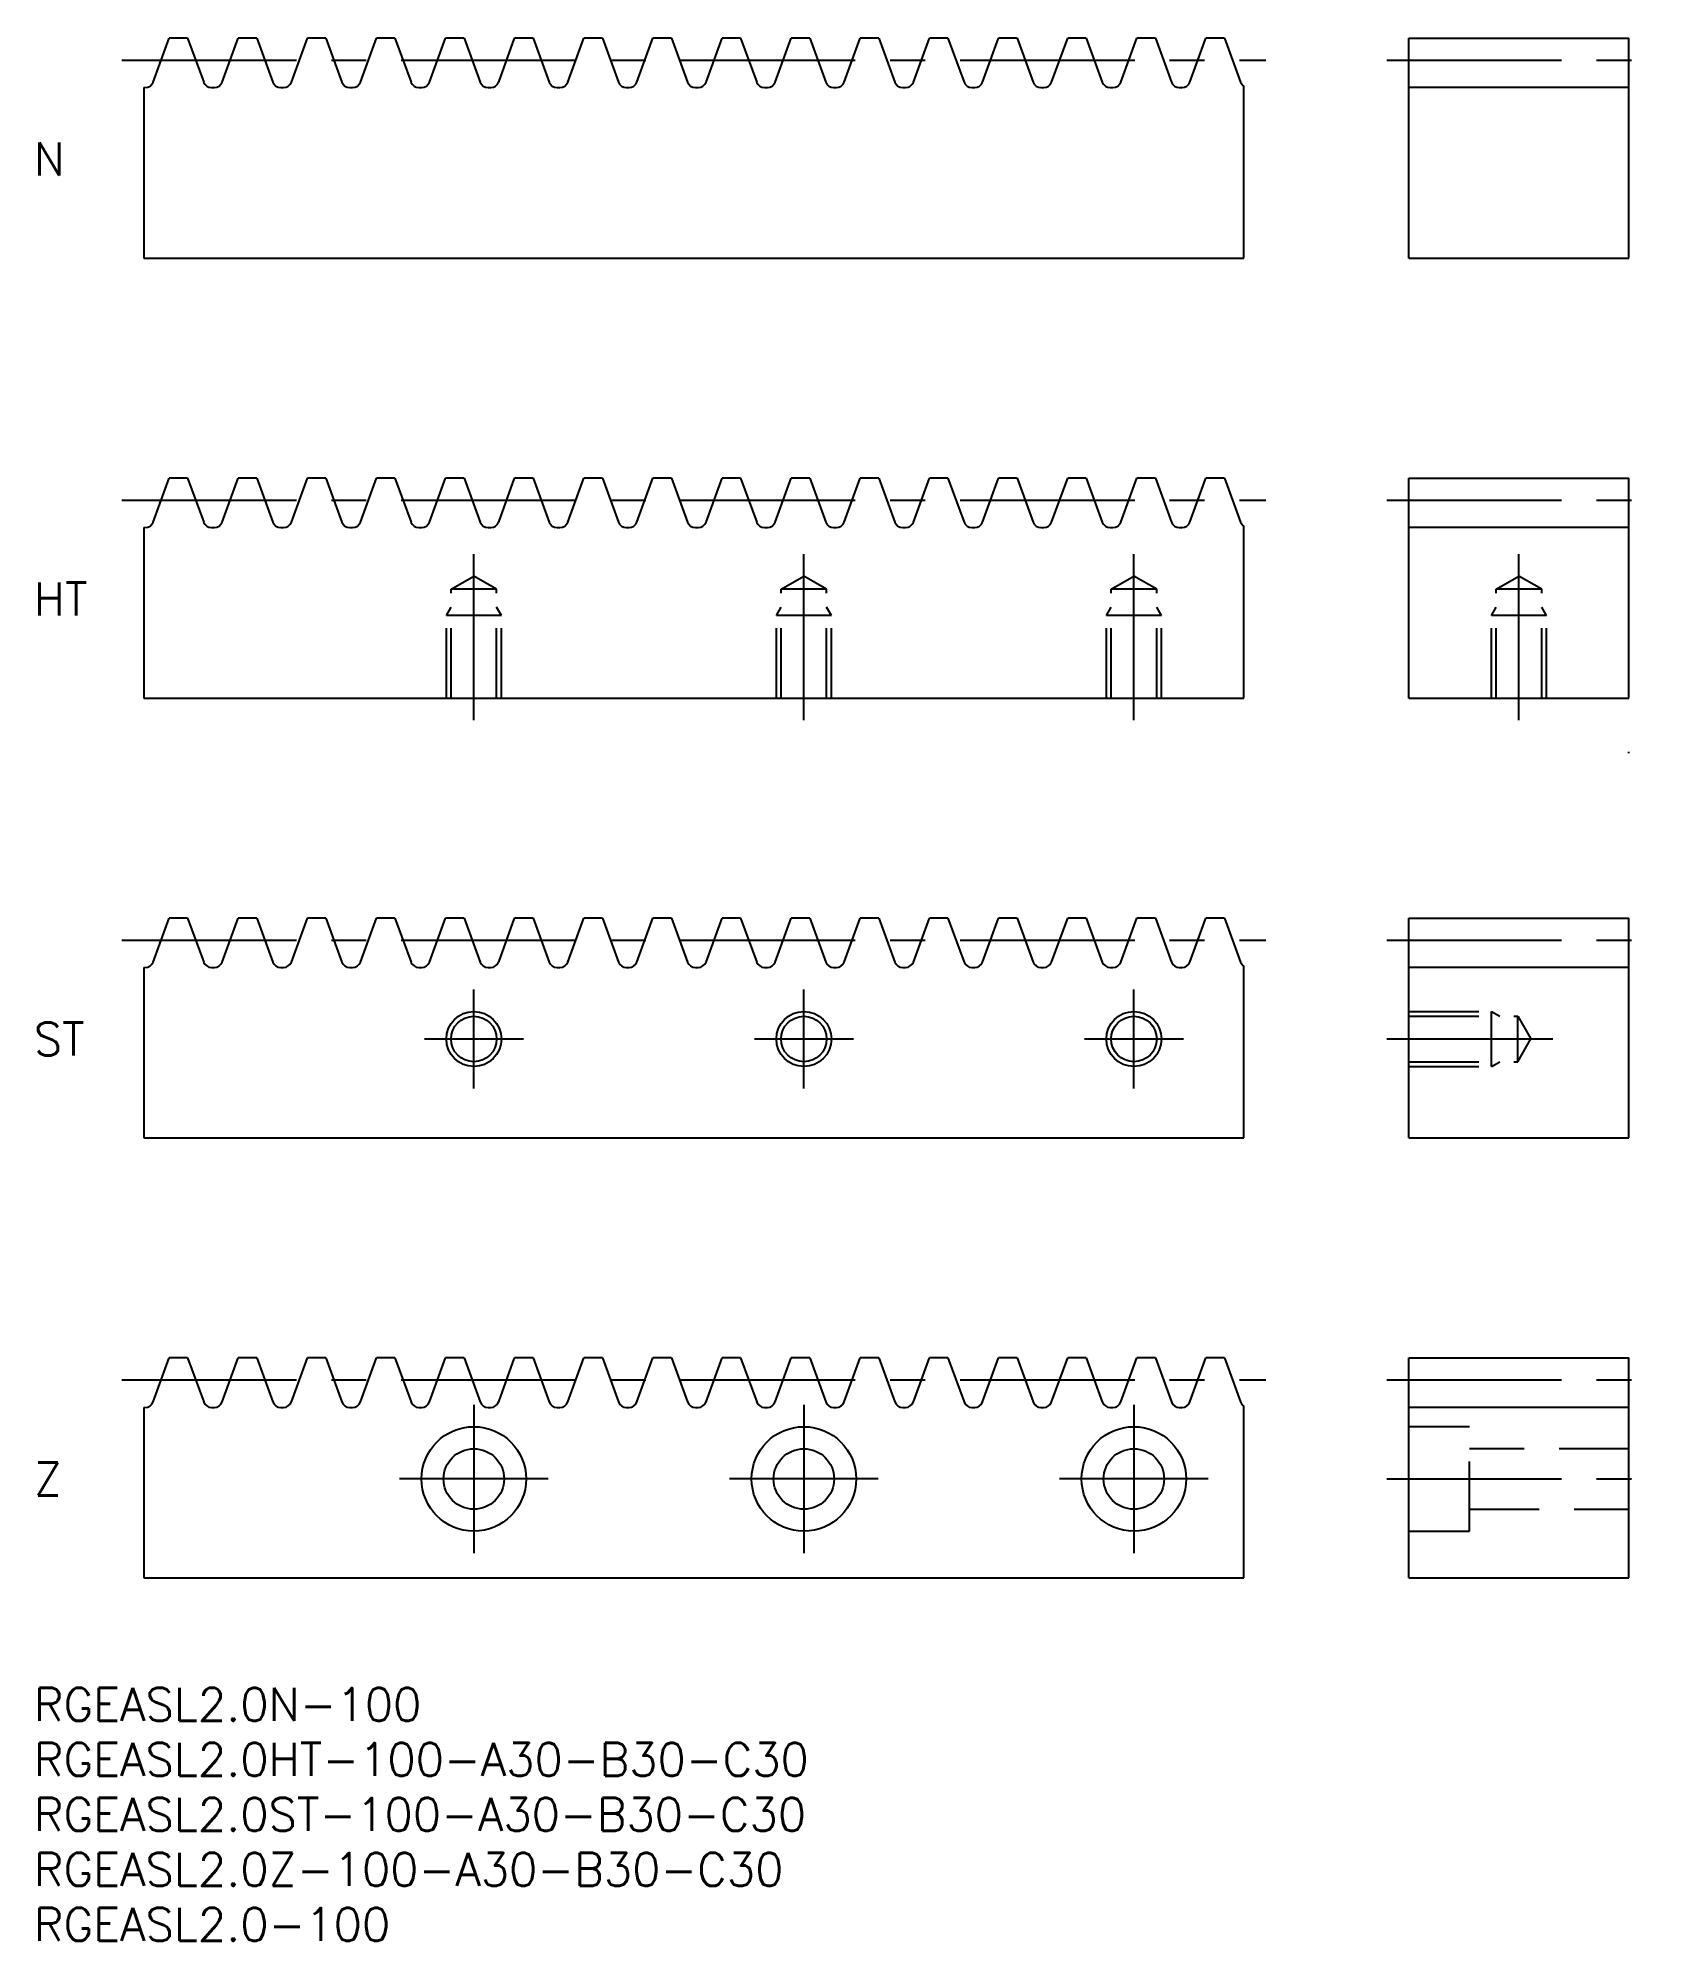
# Model space of a CAD drawing. Extents: x 0 to 147, y -23 to 150.
import ezdxf

# ---------------------------------------------------------------- set-up
doc = ezdxf.new("R2010")
doc.units = 0
doc.header["$LTSCALE"] = 0.5
doc.linetypes.add('CENTER', pattern=[50.8, 31.75, -6.35, 6.35, -6.35])
doc.linetypes.add('DASHED', pattern=[19.05, 12.7, -6.35])
for name, color, linetype in [('MSM_CENTER', 1, 'CENTER'), ('MSM_CONTINUOUS', 7, 'CONTINUOUS'), ('MSM_DASHED', 4, 'DASHED'), ('MSM_NARROW', 5, 'CONTINUOUS'), ('MSM_PART_NUMBER', 7, 'CONTINUOUS')]:
    doc.layers.add(name, color=color, linetype=linetype)
doc.styles.get("Standard").update_dxf_attribs({"font": 'txt.shx', "height": 3, "bigfont": 'bigfont.shx'})

msp = doc.modelspace()

# ---------------------------------------------------------------- linework, layer by layer
at = {"layer": 'MSM_CENTER'}
for p, q in [((8, 148), (112, 148)), ((123, 148), (147, 148)), ((8, 108), (112, 108)), ((123, 108), (147, 108)), ((40, 88), (40, 103.09)), ((70, 88), (70, 103.09)), ((100, 88), (100, 103.09)), ((135, 88), (135, 103.09)), ((8, 68), (112, 68)), ((123, 68), (147, 68)), ((40, 54.5), (40, 63.5)), ((70, 54.5), (70, 63.5)), ((100, 54.5), (100, 63.5)), ((35.5, 59), (44.5, 59)), ((65.5, 59), (74.5, 59)), ((95.5, 59), (104.5, 59)), ((123, 59), (138.09, 59)), ((8, 28), (112, 28)), ((123, 28), (147, 28)), ((40, 25.75), (40, 12.25)), ((70, 25.75), (70, 12.25)), ((100, 25.75), (100, 12.25)), ((46.75, 19), (33.25, 19)), ((76.75, 19), (63.25, 19)), ((106.75, 19), (93.25, 19)), ((123, 19), (147, 19))]:
    msp.add_line(p, q, dxfattribs=at)
at = {"layer": 'MSM_CONTINUOUS'}
for p, q in [((10.84, 146), (12.3, 150)), ((13.98, 150), (12.3, 150)), ((13.98, 150), (15.44, 146)), ((17.13, 146), (18.58, 150)), ((20.27, 150), (18.58, 150)), ((20.27, 150), (21.72, 146)), ((23.41, 146), (24.87, 150)), ((26.55, 150), (24.87, 150)), ((26.55, 150), (28.01, 146)), ((29.69, 146), (31.15, 150)), ((32.83, 150), (31.15, 150)), ((32.83, 150), (34.29, 146)), ((35.98, 146), (37.43, 150)), ((39.12, 150), (37.43, 150)), ((39.12, 150), (40.57, 146)), ((42.26, 146), (43.71, 150)), ((45.4, 150), (43.71, 150)), ((45.4, 150), (46.86, 146)), ((48.54, 146), (50, 150)), ((51.68, 150), (50, 150)), ((51.68, 150), (53.14, 146)), ((54.83, 146), (56.28, 150)), ((57.97, 150), (56.28, 150)), ((57.97, 150), (59.42, 146)), ((61.11, 146), (62.56, 150)), ((64.25, 150), (62.56, 150)), ((64.25, 150), (65.71, 146)), ((67.39, 146), (68.85, 150)), ((70.53, 150), (68.85, 150)), ((70.53, 150), (71.99, 146)), ((73.67, 146), (75.13, 150)), ((76.82, 150), (75.13, 150)), ((76.82, 150), (78.27, 146)), ((79.96, 146), (81.41, 150)), ((83.1, 150), (81.41, 150)), ((83.1, 150), (84.56, 146)), ((86.24, 146), (87.7, 150)), ((89.38, 150), (87.7, 150)), ((89.38, 150), (90.84, 146)), ((92.52, 146), (93.98, 150)), ((95.67, 150), (93.98, 150)), ((95.67, 150), (97.12, 146)), ((98.81, 146), (100.26, 150)), ((101.95, 150), (100.26, 150)), ((101.95, 150), (103.41, 146)), ((105.09, 146), (106.55, 150)), ((108.23, 150), (106.55, 150)), ((108.23, 150), (109.69, 146)), ((125, 150), (145, 150)), ((125, 130), (125, 150)), ((145, 130), (145, 150)), ((10, 145.5), (10.13, 145.5)), ((10, 145.5), (10, 130)), ((16.15, 145.5), (16.41, 145.5)), ((22.44, 145.5), (22.7, 145.5)), ((28.72, 145.5), (28.98, 145.5)), ((35, 145.5), (35.26, 145.5)), ((41.29, 145.5), (41.54, 145.5)), ((47.57, 145.5), (47.83, 145.5)), ((53.85, 145.5), (54.11, 145.5)), ((60.14, 145.5), (60.39, 145.5)), ((66.42, 145.5), (66.68, 145.5)), ((72.7, 145.5), (72.96, 145.5)), ((78.99, 145.5), (79.24, 145.5)), ((85.27, 145.5), (85.53, 145.5)), ((91.55, 145.5), (91.81, 145.5)), ((97.84, 145.5), (98.09, 145.5)), ((104.12, 145.5), (104.38, 145.5)), ((110, 130), (110, 145.62)), ((145, 145.5), (125, 145.5)), ((10, 130), (110, 130)), ((125, 130), (145, 130)), ((10.84, 106), (12.3, 110)), ((13.98, 110), (12.3, 110)), ((13.98, 110), (15.44, 106)), ((17.13, 106), (18.58, 110)), ((20.27, 110), (18.58, 110)), ((20.27, 110), (21.72, 106)), ((23.41, 106), (24.87, 110)), ((26.55, 110), (24.87, 110)), ((26.55, 110), (28.01, 106)), ((29.69, 106), (31.15, 110)), ((32.83, 110), (31.15, 110)), ((32.83, 110), (34.29, 106)), ((35.98, 106), (37.43, 110)), ((39.12, 110), (37.43, 110)), ((39.12, 110), (40.57, 106)), ((42.26, 106), (43.71, 110)), ((45.4, 110), (43.71, 110)), ((45.4, 110), (46.86, 106)), ((48.54, 106), (50, 110)), ((51.68, 110), (50, 110)), ((51.68, 110), (53.14, 106)), ((54.83, 106), (56.28, 110)), ((57.97, 110), (56.28, 110)), ((57.97, 110), (59.42, 106)), ((61.11, 106), (62.56, 110)), ((64.25, 110), (62.56, 110)), ((64.25, 110), (65.71, 106)), ((67.39, 106), (68.85, 110)), ((70.53, 110), (68.85, 110)), ((70.53, 110), (71.99, 106)), ((73.67, 106), (75.13, 110)), ((76.82, 110), (75.13, 110)), ((76.82, 110), (78.27, 106)), ((79.96, 106), (81.41, 110)), ((83.1, 110), (81.41, 110)), ((83.1, 110), (84.56, 106)), ((86.24, 106), (87.7, 110)), ((89.38, 110), (87.7, 110)), ((89.38, 110), (90.84, 106)), ((92.52, 106), (93.98, 110)), ((95.67, 110), (93.98, 110)), ((95.67, 110), (97.12, 106)), ((98.81, 106), (100.26, 110)), ((101.95, 110), (100.26, 110)), ((101.95, 110), (103.41, 106)), ((105.09, 106), (106.55, 110)), ((108.23, 110), (106.55, 110)), ((108.23, 110), (109.69, 106)), ((125, 110), (145, 110)), ((125, 90), (125, 110)), ((145, 90), (145, 110)), ((110, 90), (110, 105.62)), ((10, 105.5), (10.13, 105.5)), ((10, 105.5), (10, 90)), ((16.15, 105.5), (16.41, 105.5)), ((22.44, 105.5), (22.7, 105.5)), ((28.72, 105.5), (28.98, 105.5)), ((35, 105.5), (35.26, 105.5)), ((41.29, 105.5), (41.54, 105.5)), ((47.57, 105.5), (47.83, 105.5)), ((53.85, 105.5), (54.11, 105.5)), ((60.14, 105.5), (60.39, 105.5)), ((66.42, 105.5), (66.68, 105.5)), ((72.7, 105.5), (72.96, 105.5)), ((78.99, 105.5), (79.24, 105.5)), ((85.27, 105.5), (85.53, 105.5)), ((91.55, 105.5), (91.81, 105.5)), ((97.84, 105.5), (98.09, 105.5)), ((104.12, 105.5), (104.38, 105.5)), ((145, 105.5), (125, 105.5)), ((10, 90), (110, 90)), ((125, 90), (145, 90)), ((145, 85), (145, 85.11)), ((10.84, 66), (12.3, 70)), ((13.98, 70), (12.3, 70)), ((13.98, 70), (15.44, 66)), ((17.13, 66), (18.58, 70)), ((20.27, 70), (18.58, 70)), ((20.27, 70), (21.72, 66)), ((23.41, 66), (24.87, 70)), ((26.55, 70), (24.87, 70)), ((26.55, 70), (28.01, 66)), ((29.69, 66), (31.15, 70)), ((32.83, 70), (31.15, 70)), ((32.83, 70), (34.29, 66)), ((35.98, 66), (37.43, 70)), ((39.12, 70), (37.43, 70)), ((39.12, 70), (40.57, 66)), ((42.26, 66), (43.71, 70)), ((45.4, 70), (43.71, 70)), ((45.4, 70), (46.86, 66)), ((48.54, 66), (50, 70)), ((51.68, 70), (50, 70)), ((51.68, 70), (53.14, 66)), ((54.83, 66), (56.28, 70)), ((57.97, 70), (56.28, 70)), ((57.97, 70), (59.42, 66)), ((61.11, 66), (62.56, 70)), ((64.25, 70), (62.56, 70)), ((64.25, 70), (65.71, 66)), ((67.39, 66), (68.85, 70)), ((70.53, 70), (68.85, 70)), ((70.53, 70), (71.99, 66)), ((73.67, 66), (75.13, 70)), ((76.82, 70), (75.13, 70)), ((76.82, 70), (78.27, 66)), ((79.96, 66), (81.41, 70)), ((83.1, 70), (81.41, 70)), ((83.1, 70), (84.56, 66)), ((86.24, 66), (87.7, 70)), ((89.38, 70), (87.7, 70)), ((89.38, 70), (90.84, 66)), ((92.52, 66), (93.98, 70)), ((95.67, 70), (93.98, 70)), ((95.67, 70), (97.12, 66)), ((98.81, 66), (100.26, 70)), ((101.95, 70), (100.26, 70)), ((101.95, 70), (103.41, 66)), ((105.09, 66), (106.55, 70)), ((108.23, 70), (106.55, 70)), ((108.23, 70), (109.69, 66)), ((125, 70), (145, 70)), ((125, 50), (125, 70)), ((145, 50), (145, 70)), ((10, 65.5), (10.13, 65.5)), ((10, 65.5), (10, 50)), ((16.15, 65.5), (16.41, 65.5)), ((22.44, 65.5), (22.7, 65.5)), ((28.72, 65.5), (28.98, 65.5)), ((35, 65.5), (35.26, 65.5)), ((41.29, 65.5), (41.54, 65.5)), ((47.57, 65.5), (47.83, 65.5)), ((53.85, 65.5), (54.11, 65.5)), ((60.14, 65.5), (60.39, 65.5)), ((66.42, 65.5), (66.68, 65.5)), ((72.7, 65.5), (72.96, 65.5)), ((78.99, 65.5), (79.24, 65.5)), ((85.27, 65.5), (85.53, 65.5)), ((91.55, 65.5), (91.81, 65.5)), ((97.84, 65.5), (98.09, 65.5)), ((104.12, 65.5), (104.38, 65.5)), ((110, 50), (110, 65.62)), ((145, 65.5), (125, 65.5)), ((10, 50), (110, 50)), ((125, 50), (145, 50)), ((10.84, 26), (12.3, 30)), ((13.98, 30), (12.3, 30)), ((13.98, 30), (15.44, 26)), ((17.13, 26), (18.58, 30)), ((20.27, 30), (18.58, 30)), ((20.27, 30), (21.72, 26)), ((23.41, 26), (24.87, 30)), ((26.55, 30), (24.87, 30)), ((26.55, 30), (28.01, 26)), ((29.69, 26), (31.15, 30)), ((32.83, 30), (31.15, 30)), ((32.83, 30), (34.29, 26)), ((35.98, 26), (37.43, 30)), ((39.12, 30), (37.43, 30)), ((39.12, 30), (40.57, 26)), ((42.26, 26), (43.71, 30)), ((45.4, 30), (43.71, 30)), ((45.4, 30), (46.86, 26)), ((48.54, 26), (50, 30)), ((51.68, 30), (50, 30)), ((51.68, 30), (53.14, 26)), ((54.83, 26), (56.28, 30)), ((57.97, 30), (56.28, 30)), ((57.97, 30), (59.42, 26)), ((61.11, 26), (62.56, 30)), ((64.25, 30), (62.56, 30)), ((64.25, 30), (65.71, 26)), ((67.39, 26), (68.85, 30)), ((70.53, 30), (68.85, 30)), ((70.53, 30), (71.99, 26)), ((73.67, 26), (75.13, 30)), ((76.82, 30), (75.13, 30)), ((76.82, 30), (78.27, 26)), ((79.96, 26), (81.41, 30)), ((83.1, 30), (81.41, 30)), ((83.1, 30), (84.56, 26)), ((86.24, 26), (87.7, 30)), ((89.38, 30), (87.7, 30)), ((89.38, 30), (90.84, 26)), ((92.52, 26), (93.98, 30)), ((95.67, 30), (93.98, 30)), ((95.67, 30), (97.12, 26)), ((98.81, 26), (100.26, 30)), ((101.95, 30), (100.26, 30)), ((101.95, 30), (103.41, 26)), ((105.09, 26), (106.55, 30)), ((108.23, 30), (106.55, 30)), ((108.23, 30), (109.69, 26)), ((125, 30), (145, 30)), ((125, 10), (125, 30)), ((145, 10), (145, 30)), ((10, 25.5), (10.13, 25.5)), ((10, 25.5), (10, 10)), ((16.15, 25.5), (16.41, 25.5)), ((22.44, 25.5), (22.7, 25.5)), ((28.72, 25.5), (28.98, 25.5)), ((35, 25.5), (35.26, 25.5)), ((41.29, 25.5), (41.54, 25.5)), ((47.57, 25.5), (47.83, 25.5)), ((53.85, 25.5), (54.11, 25.5)), ((60.14, 25.5), (60.39, 25.5)), ((66.42, 25.5), (66.68, 25.5)), ((72.7, 25.5), (72.96, 25.5)), ((78.99, 25.5), (79.24, 25.5)), ((85.27, 25.5), (85.53, 25.5)), ((91.55, 25.5), (91.81, 25.5)), ((97.84, 25.5), (98.09, 25.5)), ((104.12, 25.5), (104.38, 25.5)), ((110, 10), (110, 25.62)), ((145, 25.5), (125, 25.5)), ((10, 10), (110, 10)), ((125, 10), (145, 10))]:
    msp.add_line(p, q, dxfattribs=at)
for centre, radius in [((40, 59), 2.07), ((70, 59), 2.07), ((100, 59), 2.07), ((40, 19), 4.75), ((70, 19), 4.75), ((100, 19), 4.75), ((40, 19), 2.75), ((70, 19), 2.75), ((100, 19), 2.75)]:
    msp.add_circle(centre, radius, dxfattribs=at)
for centre, start, end in [((10.13, 146.26), 270, 340), ((16.15, 146.26), 200, 270), ((16.41, 146.26), 270, 340), ((22.44, 146.26), 200, 270), ((22.7, 146.26), 270, 340), ((28.72, 146.26), 200, 270), ((28.98, 146.26), 270, 340), ((35, 146.26), 200, 270), ((35.26, 146.26), 270, 340), ((41.29, 146.26), 200, 270), ((41.54, 146.26), 270, 340), ((47.57, 146.26), 200, 270), ((47.83, 146.26), 270, 340), ((53.85, 146.26), 200, 270), ((54.11, 146.26), 270, 340), ((60.14, 146.26), 200, 270), ((60.39, 146.26), 270, 340), ((66.42, 146.26), 200, 270), ((66.68, 146.26), 270, 340), ((72.7, 146.26), 200, 270), ((72.96, 146.26), 270, 340), ((78.99, 146.26), 200, 270), ((79.24, 146.26), 270, 340), ((85.27, 146.26), 200, 270), ((85.53, 146.26), 270, 340), ((91.55, 146.26), 200, 270), ((91.81, 146.26), 270, 340), ((97.84, 146.26), 200, 270), ((98.09, 146.26), 270, 340), ((104.12, 146.26), 200, 270), ((104.38, 146.26), 270, 340), ((110.4, 146.26), 200, 238.0227), ((10.13, 106.26), 270, 340), ((16.15, 106.26), 200, 270), ((16.41, 106.26), 270, 340), ((22.44, 106.26), 200, 270), ((22.7, 106.26), 270, 340), ((28.72, 106.26), 200, 270), ((28.98, 106.26), 270, 340), ((35, 106.26), 200, 270), ((35.26, 106.26), 270, 340), ((41.29, 106.26), 200, 270), ((41.54, 106.26), 270, 340), ((47.57, 106.26), 200, 270), ((47.83, 106.26), 270, 340), ((53.85, 106.26), 200, 270), ((54.11, 106.26), 270, 340), ((60.14, 106.26), 200, 270), ((60.39, 106.26), 270, 340), ((66.42, 106.26), 200, 270), ((66.68, 106.26), 270, 340), ((72.7, 106.26), 200, 270), ((72.96, 106.26), 270, 340), ((78.99, 106.26), 200, 270), ((79.24, 106.26), 270, 340), ((85.27, 106.26), 200, 270), ((85.53, 106.26), 270, 340), ((91.55, 106.26), 200, 270), ((91.81, 106.26), 270, 340), ((97.84, 106.26), 200, 270), ((98.09, 106.26), 270, 340), ((104.12, 106.26), 200, 270), ((104.38, 106.26), 270, 340), ((110.4, 106.26), 200, 238.0227), ((10.13, 66.26), 270, 340), ((16.15, 66.26), 200, 270), ((16.41, 66.26), 270, 340), ((22.44, 66.26), 200, 270), ((22.7, 66.26), 270, 340), ((28.72, 66.26), 200, 270), ((28.98, 66.26), 270, 340), ((35, 66.26), 200, 270), ((35.26, 66.26), 270, 340), ((41.29, 66.26), 200, 270), ((41.54, 66.26), 270, 340), ((47.57, 66.26), 200, 270), ((47.83, 66.26), 270, 340), ((53.85, 66.26), 200, 270), ((54.11, 66.26), 270, 340), ((60.14, 66.26), 200, 270), ((60.39, 66.26), 270, 340), ((66.42, 66.26), 200, 270), ((66.68, 66.26), 270, 340), ((72.7, 66.26), 200, 270), ((72.96, 66.26), 270, 340), ((78.99, 66.26), 200, 270), ((79.24, 66.26), 270, 340), ((85.27, 66.26), 200, 270), ((85.53, 66.26), 270, 340), ((91.55, 66.26), 200, 270), ((91.81, 66.26), 270, 340), ((97.84, 66.26), 200, 270), ((98.09, 66.26), 270, 340), ((104.12, 66.26), 200, 270), ((104.38, 66.26), 270, 340), ((110.4, 66.26), 200, 238.0227), ((10.13, 26.26), 270, 340), ((16.15, 26.26), 200, 270), ((16.41, 26.26), 270, 340), ((22.44, 26.26), 200, 270), ((22.7, 26.26), 270, 340), ((28.72, 26.26), 200, 270), ((28.98, 26.26), 270, 340), ((35, 26.26), 200, 270), ((35.26, 26.26), 270, 340), ((41.29, 26.26), 200, 270), ((41.54, 26.26), 270, 340), ((47.57, 26.26), 200, 270), ((47.83, 26.26), 270, 340), ((53.85, 26.26), 200, 270), ((54.11, 26.26), 270, 340), ((60.14, 26.26), 200, 270), ((60.39, 26.26), 270, 340), ((66.42, 26.26), 200, 270), ((66.68, 26.26), 270, 340), ((72.7, 26.26), 200, 270), ((72.96, 26.26), 270, 340), ((78.99, 26.26), 200, 270), ((79.24, 26.26), 270, 340), ((85.27, 26.26), 200, 270), ((85.53, 26.26), 270, 340), ((91.55, 26.26), 200, 270), ((91.81, 26.26), 270, 340), ((97.84, 26.26), 200, 270), ((98.09, 26.26), 270, 340), ((104.12, 26.26), 200, 270), ((104.38, 26.26), 270, 340), ((110.4, 26.26), 200, 238.0227)]:
    msp.add_arc(centre, 0.76, start, end, dxfattribs=at)
at = {"layer": 'MSM_DASHED'}
for p, q in [((37.93, 99.9), (40, 101.09)), ((42.07, 99.9), (40, 101.09)), ((67.93, 99.9), (70, 101.09)), ((72.07, 99.9), (70, 101.09)), ((97.93, 99.9), (100, 101.09)), ((102.07, 99.9), (100, 101.09)), ((132.93, 99.9), (135, 101.09)), ((137.07, 99.9), (135, 101.09)), ((42.07, 99.9), (37.93, 99.9)), ((37.93, 90), (37.93, 99.9)), ((42.07, 90), (42.07, 99.9)), ((72.07, 99.9), (67.93, 99.9)), ((67.93, 90), (67.93, 99.9)), ((72.07, 90), (72.07, 99.9)), ((102.07, 99.9), (97.93, 99.9)), ((97.93, 90), (97.93, 99.9)), ((102.07, 90), (102.07, 99.9)), ((137.07, 99.9), (132.93, 99.9)), ((132.93, 90), (132.93, 99.9)), ((137.07, 90), (137.07, 99.9)), ((37.5, 97.5), (37.93, 98.25)), ((42.5, 97.5), (37.5, 97.5)), ((37.5, 90), (37.5, 97.5)), ((42.5, 97.5), (42.07, 98.25)), ((42.5, 90), (42.5, 97.5)), ((67.5, 97.5), (67.93, 98.25)), ((72.5, 97.5), (67.5, 97.5)), ((67.5, 90), (67.5, 97.5)), ((72.5, 97.5), (72.07, 98.25)), ((72.5, 90), (72.5, 97.5)), ((97.5, 97.5), (97.93, 98.25)), ((102.5, 97.5), (97.5, 97.5)), ((97.5, 90), (97.5, 97.5)), ((102.5, 97.5), (102.07, 98.25)), ((102.5, 90), (102.5, 97.5)), ((132.5, 97.5), (132.93, 98.25)), ((137.5, 97.5), (132.5, 97.5)), ((132.5, 90), (132.5, 97.5)), ((137.5, 97.5), (137.07, 98.25)), ((137.5, 90), (137.5, 97.5)), ((125, 61.5), (132.5, 61.5)), ((125, 61.07), (134.9, 61.07)), ((132.5, 56.5), (132.5, 61.5)), ((132.5, 61.5), (133.25, 61.07)), ((134.9, 56.93), (134.9, 61.07)), ((134.9, 61.07), (136.09, 59)), ((134.9, 56.93), (136.09, 59)), ((125, 56.93), (134.9, 56.93)), ((125, 56.5), (132.5, 56.5)), ((132.5, 56.5), (133.25, 56.93)), ((130.5, 23.75), (125, 23.75)), ((130.5, 14.25), (130.5, 23.75)), ((145, 21.75), (130.5, 21.75)), ((130.5, 16.25), (145, 16.25)), ((125, 14.25), (130.5, 14.25))]:
    msp.add_line(p, q, dxfattribs=at)
at = {"layer": 'MSM_NARROW'}
for centre in [(40, 59), (70, 59), (100, 59)]:
    msp.add_circle(centre, 2.5, dxfattribs=at)

# ---------------------------------------------------------------- texts
at = {"layer": 'MSM_PART_NUMBER', "linetype": 'CONTINUOUS'}
for s, p in [('N', (0, 137.5)), ('HT', (0, 97.5)), ('ST', (0, 57.5)), ('Z', (0, 17.5)), ('RGEASL2.0N-100', (0, -3)), ('RGEASL2.0HT-100-A30-B30-C30', (0, -8)), ('RGEASL2.0ST-100-A30-B30-C30', (0, -13)), ('RGEASL2.0Z-100-A30-B30-C30', (0, -18)), ('RGEASL2.0-100', (0, -23))]:
    msp.add_text(s, height=3, dxfattribs=at).set_placement(p)

doc.saveas('drawing.dxf')
